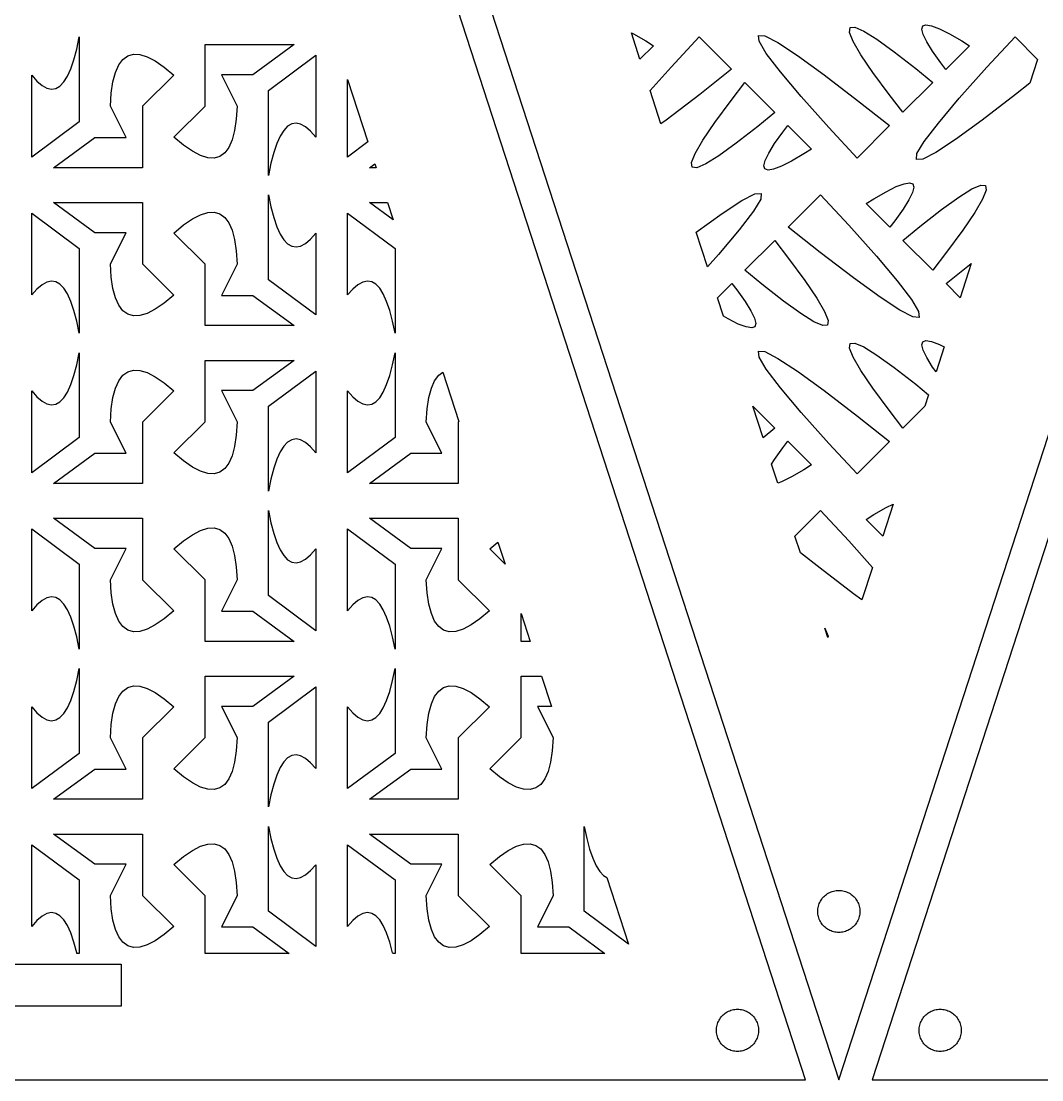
# Model space of a CAD drawing. Header units: metres. Extents: x 20 to 1108, y 20 to 485.
# Drawn here: x 798.9 to 895.8, y 253.8 to 354.4 of the extents above; entities that cross this region are included whole.
import ezdxf

# ---------------------------------------------------------------- set-up
doc = ezdxf.new("R2010")
doc.units = ezdxf.units.M

msp = doc.modelspace()

# ---------------------------------------------------------------- linework, layer by layer
for p, q in [((873.389, 253.826), (798.389, 484.652)), ((801.544, 484.652), (876.544, 253.826)), ((876.544, 253.826), (951.544, 484.652)), ((954.698, 484.652), (879.698, 253.826)), ((884.51, 353.94), (884.818, 354.049)), ((884.818, 354.049), (885.344, 353.96)), ((856.841, 353.3), (857.05, 353.194)), ((857.661, 350.774), (856.841, 353.3)), ((857.05, 353.194), (858.23, 352.517)), ((868.965, 352.488), (868.915, 353.042)), ((868.915, 353.042), (869.506, 353.003)), ((877.563, 353.334), (877.617, 353.782)), ((877.905, 352.477), (877.563, 353.334)), ((877.617, 353.782), (878.066, 353.824)), ((878.066, 353.824), (878.913, 353.458)), ((878.913, 353.458), (880.159, 352.684)), ((884.418, 353.636), (884.51, 353.94)), ((884.542, 353.135), (884.418, 353.636)), ((884.885, 352.435), (884.542, 353.135)), ((885.344, 353.96), (886.088, 353.677)), ((886.088, 353.677), (887.05, 353.194)), ((887.05, 353.194), (888.23, 352.517)), ((804.167, 351.753), (804.406, 352.903)), ((804.406, 352.903), (804.406, 344.835)), ((816.376, 346.338), (816.376, 352.177)), ((816.376, 352.177), (824.814, 352.177)), ((824.814, 352.177), (820.889, 349.302)), ((858.952, 352.065), (857.661, 350.774)), ((858.23, 352.517), (858.952, 352.065)), ((860.609, 350.02), (863.28, 352.911)), ((863.28, 352.911), (866.363, 349.829)), ((869.658, 351.334), (868.965, 352.488)), ((869.506, 353.003), (870.744, 352.368)), ((870.744, 352.368), (872.629, 351.136)), ((878.644, 351.207), (877.905, 352.477)), ((880.159, 352.684), (881.802, 351.498)), ((885.444, 351.537), (884.885, 352.435)), ((888.952, 352.065), (886.705, 349.818)), ((888.23, 352.517), (888.952, 352.065)), ((890.609, 350.02), (893.28, 352.911)), ((893.28, 352.911), (895.425, 350.768)), ((803.897, 350.733), (804.167, 351.753)), ((808.549, 350.763), (809.012, 351.101)), ((809.012, 351.101), (809.551, 351.255)), ((809.551, 351.255), (810.166, 351.226)), ((810.166, 351.226), (810.856, 351.013)), ((810.856, 351.013), (811.625, 350.616)), ((822.373, 347.818), (826.884, 351.161)), ((826.884, 351.161), (826.884, 343.388)), ((870.997, 349.581), (869.658, 351.334)), ((872.629, 351.136), (875.158, 349.305)), ((879.78, 349.53), (878.644, 351.207)), ((881.802, 351.498), (883.841, 349.905)), ((886.222, 350.444), (885.444, 351.537)), ((803.604, 349.871), (803.897, 350.733)), ((807.85, 349.535), (808.162, 350.241)), ((808.162, 350.241), (808.549, 350.763)), ((811.625, 350.616), (812.468, 350.035)), ((812.468, 350.035), (813.385, 349.273)), ((858.628, 347.797), (860.609, 350.02)), ((886.705, 349.818), (886.222, 350.444)), ((887.981, 347.072), (890.609, 350.02)), ((895.425, 350.768), (894.688, 348.502)), ((799.895, 349.265), (800.397, 348.702)), ((799.895, 341.491), (799.895, 349.265)), ((802.946, 348.624), (803.287, 349.168)), ((803.287, 349.168), (803.604, 349.871)), ((807.615, 348.646), (807.85, 349.535)), ((813.385, 349.273), (810.403, 346.315)), ((820.889, 349.302), (817.925, 349.302)), ((817.925, 349.302), (819.407, 346.339)), ((866.363, 349.829), (863.331, 347.428)), ((872.981, 347.233), (870.997, 349.581)), ((875.158, 349.305), (878.331, 346.877)), ((881.313, 347.444), (879.78, 349.53)), ((883.841, 349.905), (885.462, 348.574)), ((800.397, 348.702), (800.881, 348.29)), ((800.881, 348.29), (801.342, 348.039)), ((801.342, 348.039), (801.779, 347.945)), ((801.779, 347.945), (802.191, 348.013)), ((802.191, 348.013), (802.581, 348.238)), ((802.581, 348.238), (802.946, 348.624)), ((807.456, 347.571), (807.615, 348.646)), ((829.895, 348.854), (831.824, 342.92)), ((829.895, 341.491), (829.895, 348.854)), ((866.313, 346.861), (867.63, 348.563)), ((867.63, 348.563), (870.461, 345.732)), ((885.462, 348.574), (882.63, 345.742)), ((894.688, 348.502), (893.331, 347.428)), ((807.372, 346.314), (807.456, 347.571)), ((822.373, 339.749), (822.373, 347.818)), ((859.655, 344.637), (858.628, 347.797)), ((863.331, 347.428), (860.158, 344.999)), ((875.609, 344.285), (872.981, 347.233)), ((882.63, 345.742), (881.313, 347.444)), ((885.998, 344.724), (887.981, 347.072)), ((893.331, 347.428), (890.158, 344.999)), ((808.854, 343.351), (807.372, 346.314)), ((810.403, 346.315), (810.403, 340.476)), ((813.394, 343.38), (816.376, 346.338)), ((819.407, 346.339), (819.323, 345.081)), ((864.78, 344.775), (866.313, 346.861)), ((878.331, 346.877), (881.363, 344.476)), ((819.323, 345.081), (819.164, 344.007)), ((860.158, 344.999), (859.655, 344.637)), ((870.461, 345.732), (868.841, 344.4)), ((890.158, 344.999), (887.629, 343.169)), ((804.406, 344.835), (799.895, 341.491)), ((819.164, 344.007), (818.929, 343.117)), ((823.833, 344.028), (823.492, 343.484)), ((824.198, 344.414), (823.833, 344.028)), ((824.588, 344.64), (824.198, 344.414)), ((825, 344.707), (824.588, 344.64)), ((825.437, 344.613), (825, 344.707)), ((825.898, 344.362), (825.437, 344.613)), ((826.382, 343.95), (825.898, 344.362)), ((863.644, 343.099), (864.78, 344.775)), ((868.841, 344.4), (866.802, 342.807)), ((871.222, 343.861), (871.705, 344.487)), ((871.705, 344.487), (873.952, 342.24)), ((878.28, 341.394), (875.609, 344.285)), ((881.363, 344.476), (878.28, 341.394)), ((884.658, 342.971), (885.998, 344.724)), ((801.965, 340.476), (805.889, 343.351)), ((805.889, 343.351), (808.854, 343.351)), ((814.311, 342.617), (813.394, 343.38)), ((818.929, 343.117), (818.617, 342.411)), ((823.492, 343.484), (823.175, 342.781)), ((826.884, 343.388), (826.382, 343.95)), ((862.905, 341.829), (863.644, 343.099)), ((870.444, 342.768), (871.222, 343.861)), ((883.965, 341.817), (884.658, 342.971)), ((887.629, 343.169), (885.744, 341.937)), ((815.154, 342.036), (814.311, 342.617)), ((815.923, 341.64), (815.154, 342.036)), ((818.617, 342.411), (818.23, 341.89)), ((823.175, 342.781), (822.882, 341.92)), ((831.824, 342.92), (829.895, 341.491)), ((866.802, 342.807), (865.159, 341.621)), ((869.885, 341.87), (870.444, 342.768)), ((873.952, 342.24), (873.23, 341.788)), ((816.613, 341.427), (815.923, 341.64)), ((817.228, 341.398), (816.613, 341.427)), ((817.767, 341.552), (817.228, 341.398)), ((818.23, 341.89), (817.767, 341.552)), ((822.882, 341.92), (822.612, 340.9)), ((862.563, 340.971), (862.905, 341.829)), ((862.617, 340.523), (862.563, 340.971)), ((865.159, 341.621), (863.913, 340.847)), ((869.418, 340.669), (869.542, 341.171)), ((869.542, 341.171), (869.885, 341.87)), ((872.05, 341.111), (871.088, 340.628)), ((873.23, 341.788), (872.05, 341.111)), ((883.915, 341.263), (883.965, 341.817)), ((884.506, 341.302), (883.915, 341.263)), ((885.744, 341.937), (884.506, 341.302)), ((810.403, 340.476), (801.965, 340.476)), ((822.612, 340.9), (822.373, 339.749)), ((831.965, 340.476), (832.492, 340.861)), ((832.618, 340.476), (831.965, 340.476)), ((832.492, 340.861), (832.618, 340.476)), ((863.066, 340.481), (862.617, 340.523)), ((863.913, 340.847), (863.066, 340.481)), ((869.51, 340.365), (869.418, 340.669)), ((869.818, 340.256), (869.51, 340.365)), ((870.344, 340.345), (869.818, 340.256)), ((871.088, 340.628), (870.344, 340.345)), ((882, 338.677), (882.744, 338.96)), ((882.744, 338.96), (883.269, 339.049)), ((883.269, 339.049), (883.578, 338.94)), ((883.578, 338.94), (883.67, 338.636)), ((867.344, 337.368), (868.582, 338.003)), ((868.582, 338.003), (869.173, 338.042)), ((869.173, 338.042), (869.123, 337.488)), ((879.857, 337.517), (881.038, 338.194)), ((881.038, 338.194), (882, 338.677)), ((883.546, 338.135), (883.203, 337.435)), ((883.67, 338.636), (883.546, 338.135)), ((887.929, 337.684), (889.175, 338.458)), ((889.175, 338.458), (890.021, 338.824)), ((890.021, 338.824), (890.471, 338.782)), ((890.524, 338.334), (890.183, 337.476)), ((890.471, 338.782), (890.524, 338.334)), ((805.889, 334.302), (801.965, 337.177)), ((801.965, 337.177), (810.403, 337.177)), ((810.403, 337.177), (810.403, 331.338)), ((822.373, 329.835), (822.373, 337.904)), ((822.373, 337.904), (822.612, 336.753)), ((831.965, 337.177), (833.689, 337.177)), ((834.228, 335.519), (831.965, 337.177)), ((833.689, 337.177), (834.228, 335.519)), ((865.459, 336.136), (867.344, 337.368)), ((869.123, 337.488), (868.43, 336.334)), ((871.725, 334.829), (874.808, 337.911)), ((874.808, 337.911), (877.478, 335.02)), ((879.136, 337.065), (879.857, 337.517)), ((881.383, 334.818), (879.136, 337.065)), ((883.203, 337.435), (882.644, 336.537)), ((886.286, 336.498), (887.929, 337.684)), ((890.183, 337.476), (889.444, 336.207)), ((799.895, 328.388), (799.895, 336.161)), ((799.895, 336.161), (804.406, 332.818)), ((815.154, 335.616), (815.923, 336.013)), ((815.923, 336.013), (816.613, 336.226)), ((816.613, 336.226), (817.228, 336.255)), ((817.228, 336.255), (817.767, 336.101)), ((817.767, 336.101), (818.23, 335.763)), ((822.612, 336.753), (822.882, 335.734)), ((829.895, 328.388), (829.895, 336.161)), ((829.895, 336.161), (834.406, 332.818)), ((862.997, 334.354), (865.459, 336.136)), ((868.43, 336.334), (867.091, 334.581)), ((882.644, 336.537), (881.866, 335.444)), ((884.247, 334.905), (886.286, 336.498)), ((889.444, 336.207), (888.308, 334.53)), ((813.394, 334.273), (814.311, 335.035)), ((814.311, 335.035), (815.154, 335.616)), ((818.23, 335.763), (818.617, 335.241)), ((818.617, 335.241), (818.929, 334.535)), ((822.882, 335.734), (823.175, 334.871)), ((877.478, 335.02), (880.106, 332.072)), ((881.866, 335.444), (881.383, 334.818)), ((808.854, 334.302), (805.889, 334.302)), ((807.372, 331.339), (808.854, 334.302)), ((816.376, 331.315), (813.394, 334.273)), ((818.929, 334.535), (819.164, 333.645)), ((823.175, 334.871), (823.492, 334.168)), ((823.492, 334.168), (823.833, 333.624)), ((826.382, 333.701), (826.884, 334.265)), ((826.884, 334.265), (826.884, 326.491)), ((864.065, 331.065), (862.997, 334.354)), ((867.091, 334.581), (865.106, 332.233)), ((874.757, 332.428), (871.725, 334.829)), ((882.627, 333.573), (884.247, 334.905)), ((888.308, 334.53), (886.774, 332.444)), ((819.164, 333.645), (819.323, 332.571)), ((823.833, 333.624), (824.198, 333.238)), ((824.198, 333.238), (824.588, 333.013)), ((824.588, 333.013), (825, 332.945)), ((825, 332.945), (825.437, 333.039)), ((825.437, 333.039), (825.898, 333.29)), ((825.898, 333.29), (826.382, 333.701)), ((867.626, 330.731), (870.458, 333.563)), ((870.458, 333.563), (871.774, 331.861)), ((885.458, 330.742), (882.627, 333.573)), ((804.406, 332.818), (804.406, 324.748)), ((819.323, 332.571), (819.407, 331.314)), ((834.406, 332.818), (834.406, 324.748)), ((865.106, 332.233), (864.065, 331.065)), ((877.93, 330), (874.757, 332.428)), ((880.106, 332.072), (882.091, 329.724)), ((886.774, 332.444), (885.458, 330.742)), ((807.456, 330.081), (807.372, 331.339)), ((810.403, 331.338), (813.385, 328.38)), ((816.376, 325.476), (816.376, 331.315)), ((819.407, 331.314), (817.925, 328.351)), ((871.774, 331.861), (873.308, 329.775)), ((886.725, 329.476), (889.124, 331.376)), ((889.124, 331.376), (888.069, 328.131)), ((807.615, 329.008), (807.456, 330.081)), ((869.247, 329.4), (867.626, 330.731)), ((880.459, 328.169), (877.93, 330)), ((800.397, 328.951), (799.895, 328.388)), ((800.881, 329.362), (800.397, 328.951)), ((801.342, 329.613), (800.881, 329.362)), ((801.779, 329.707), (801.342, 329.613)), ((802.191, 329.64), (801.779, 329.707)), ((802.581, 329.414), (802.191, 329.64)), ((802.946, 329.028), (802.581, 329.414)), ((803.287, 328.484), (802.946, 329.028)), ((807.85, 328.117), (807.615, 329.008)), ((826.884, 326.491), (822.373, 329.835)), ((830.397, 328.951), (829.895, 328.388)), ((830.881, 329.362), (830.397, 328.951)), ((831.342, 329.613), (830.881, 329.362)), ((831.779, 329.707), (831.342, 329.613)), ((832.191, 329.64), (831.779, 329.707)), ((832.581, 329.414), (832.191, 329.64)), ((832.946, 329.028), (832.581, 329.414)), ((833.287, 328.484), (832.946, 329.028)), ((865.02, 328.124), (866.383, 329.487)), ((866.383, 329.487), (866.866, 328.861)), ((871.286, 327.807), (869.247, 329.4)), ((873.308, 329.775), (874.444, 328.098)), ((882.091, 329.724), (883.43, 327.971)), ((888.069, 328.131), (886.725, 329.476)), ((803.604, 327.781), (803.287, 328.484)), ((808.162, 327.411), (807.85, 328.117)), ((813.385, 328.38), (812.468, 327.617)), ((817.925, 328.351), (820.889, 328.351)), ((820.889, 328.351), (824.814, 325.476)), ((833.604, 327.781), (833.287, 328.484)), ((865.592, 326.366), (865.02, 328.124)), ((866.866, 328.861), (867.644, 327.768)), ((874.444, 328.098), (875.183, 326.828)), ((882.344, 326.937), (880.459, 328.169)), ((883.43, 327.971), (884.123, 326.817)), ((803.897, 326.919), (803.604, 327.781)), ((804.167, 325.9), (803.897, 326.919)), ((808.549, 326.89), (808.162, 327.411)), ((809.012, 326.552), (808.549, 326.89)), ((811.625, 327.036), (810.856, 326.64)), ((812.468, 327.617), (811.625, 327.036)), ((833.897, 326.919), (833.604, 327.781)), ((834.167, 325.9), (833.897, 326.919)), ((867.644, 327.768), (868.203, 326.87)), ((868.203, 326.87), (868.546, 326.17)), ((872.929, 326.621), (871.286, 327.807)), ((883.582, 326.302), (882.344, 326.937)), ((804.406, 324.748), (804.167, 325.9)), ((809.551, 326.398), (809.012, 326.552)), ((810.166, 326.427), (809.551, 326.398)), ((810.856, 326.64), (810.166, 326.427)), ((834.406, 324.748), (834.167, 325.9)), ((866.038, 326.111), (865.592, 326.366)), ((867, 325.628), (866.038, 326.111)), ((868.546, 326.17), (868.67, 325.669)), ((874.175, 325.847), (872.929, 326.621)), ((875.183, 326.828), (875.524, 325.971)), ((875.524, 325.971), (875.471, 325.523)), ((884.173, 326.263), (883.582, 326.302)), ((884.123, 326.817), (884.173, 326.263)), ((824.814, 325.476), (816.376, 325.476)), ((867.744, 325.345), (867, 325.628)), ((868.269, 325.256), (867.744, 325.345)), ((868.578, 325.365), (868.269, 325.256)), ((868.67, 325.669), (868.578, 325.365)), ((875.021, 325.481), (874.175, 325.847)), ((875.471, 325.523), (875.021, 325.481)), ((884.418, 323.636), (884.51, 323.94)), ((884.51, 323.94), (884.818, 324.049)), ((884.818, 324.049), (885.344, 323.96)), ((885.344, 323.96), (886.088, 323.677)), ((804.167, 321.753), (804.406, 322.903)), ((804.406, 322.903), (804.406, 314.835)), ((834.167, 321.753), (834.406, 322.903)), ((834.406, 322.903), (834.406, 314.835)), ((868.965, 322.488), (868.915, 323.042)), ((868.915, 323.042), (869.506, 323.003)), ((869.506, 323.003), (870.744, 322.368)), ((877.563, 323.334), (877.617, 323.782)), ((877.905, 322.477), (877.563, 323.334)), ((877.617, 323.782), (878.066, 323.824)), ((878.066, 323.824), (878.913, 323.458)), ((878.913, 323.458), (880.159, 322.684)), ((884.542, 323.135), (884.418, 323.636)), ((884.885, 322.435), (884.542, 323.135)), ((886.547, 323.446), (885.775, 321.071)), ((886.088, 323.677), (886.547, 323.446)), ((816.376, 316.338), (816.376, 322.177)), ((816.376, 322.177), (824.814, 322.177)), ((824.814, 322.177), (820.889, 319.302)), ((869.658, 321.334), (868.965, 322.488)), ((870.744, 322.368), (872.629, 321.136)), ((878.644, 321.207), (877.905, 322.477)), ((880.159, 322.684), (881.802, 321.498)), ((885.444, 321.537), (884.885, 322.435)), ((803.897, 320.733), (804.167, 321.753)), ((808.549, 320.763), (809.012, 321.101)), ((809.012, 321.101), (809.551, 321.255)), ((809.551, 321.255), (810.166, 321.226)), ((810.166, 321.226), (810.856, 321.013)), ((810.856, 321.013), (811.625, 320.616)), ((822.373, 317.818), (826.884, 321.161)), ((826.884, 321.161), (826.884, 313.388)), ((833.897, 320.733), (834.167, 321.753)), ((838.549, 320.763), (838.932, 321.042)), ((838.932, 321.042), (840.452, 316.363)), ((870.997, 319.581), (869.658, 321.334)), ((872.629, 321.136), (875.158, 319.305)), ((879.78, 319.53), (878.644, 321.207)), ((881.802, 321.498), (883.841, 319.905)), ((885.775, 321.071), (885.444, 321.537)), ((803.287, 319.168), (803.604, 319.871)), ((803.604, 319.871), (803.897, 320.733)), ((807.85, 319.535), (808.162, 320.241)), ((808.162, 320.241), (808.549, 320.763)), ((811.625, 320.616), (812.468, 320.035)), ((812.468, 320.035), (813.385, 319.273)), ((833.287, 319.168), (833.604, 319.871)), ((833.604, 319.871), (833.897, 320.733)), ((837.85, 319.535), (838.162, 320.241)), ((838.162, 320.241), (838.549, 320.763)), ((883.841, 319.905), (885.069, 318.897)), ((799.895, 319.265), (800.397, 318.702)), ((799.895, 311.491), (799.895, 319.265)), ((802.946, 318.624), (803.287, 319.168)), ((807.615, 318.646), (807.85, 319.535)), ((813.385, 319.273), (810.403, 316.315)), ((820.889, 319.302), (817.925, 319.302)), ((817.925, 319.302), (819.407, 316.339)), ((829.895, 319.265), (830.397, 318.702)), ((829.895, 311.491), (829.895, 319.265)), ((832.946, 318.624), (833.287, 319.168)), ((837.615, 318.646), (837.85, 319.535)), ((872.981, 317.233), (870.997, 319.581)), ((875.158, 319.305), (878.331, 316.877)), ((881.313, 317.444), (879.78, 319.53)), ((885.069, 318.897), (884.725, 317.837)), ((800.397, 318.702), (800.881, 318.29)), ((800.881, 318.29), (801.342, 318.039)), ((801.342, 318.039), (801.779, 317.945)), ((801.779, 317.945), (802.191, 318.013)), ((802.191, 318.013), (802.581, 318.238)), ((802.581, 318.238), (802.946, 318.624)), ((807.456, 317.571), (807.615, 318.646)), ((822.373, 309.749), (822.373, 317.818)), ((830.397, 318.702), (830.881, 318.29)), ((830.881, 318.29), (831.342, 318.039)), ((831.342, 318.039), (831.779, 317.945)), ((831.779, 317.945), (832.191, 318.013)), ((832.191, 318.013), (832.581, 318.238)), ((832.581, 318.238), (832.946, 318.624)), ((837.456, 317.571), (837.615, 318.646)), ((868.367, 317.825), (870.461, 315.732)), ((869.346, 314.815), (868.367, 317.825)), ((884.725, 317.837), (882.63, 315.742)), ((807.372, 316.314), (807.456, 317.571)), ((837.372, 316.314), (837.456, 317.571)), ((875.609, 314.285), (872.981, 317.233)), ((878.331, 316.877), (881.363, 314.476)), ((882.63, 315.742), (881.313, 317.444)), ((808.854, 313.351), (807.372, 316.314)), ((810.403, 316.315), (810.403, 310.476)), ((813.394, 313.38), (816.376, 316.338)), ((819.407, 316.339), (819.323, 315.081)), ((838.854, 313.351), (837.372, 316.314)), ((840.452, 316.363), (840.403, 316.315)), ((840.403, 316.315), (840.403, 310.476)), ((804.406, 314.835), (799.895, 311.491)), ((819.323, 315.081), (819.164, 314.007)), ((834.406, 314.835), (829.895, 311.491)), ((870.461, 315.732), (869.346, 314.815)), ((819.164, 314.007), (818.929, 313.117)), ((823.833, 314.028), (823.492, 313.484)), ((824.198, 314.414), (823.833, 314.028)), ((824.588, 314.64), (824.198, 314.414)), ((825, 314.707), (824.588, 314.64)), ((825.437, 314.613), (825, 314.707)), ((825.898, 314.362), (825.437, 314.613)), ((826.382, 313.95), (825.898, 314.362)), ((826.884, 313.388), (826.382, 313.95)), ((870.444, 312.768), (871.222, 313.861)), ((871.222, 313.861), (871.705, 314.487)), ((871.705, 314.487), (873.952, 312.24)), ((878.28, 311.394), (875.609, 314.285)), ((881.363, 314.476), (878.28, 311.394)), ((801.965, 310.476), (805.889, 313.351)), ((805.889, 313.351), (808.854, 313.351)), ((814.311, 312.617), (813.394, 313.38)), ((818.929, 313.117), (818.617, 312.411)), ((823.175, 312.781), (822.882, 311.92)), ((823.492, 313.484), (823.175, 312.781)), ((831.965, 310.476), (835.89, 313.351)), ((835.89, 313.351), (838.854, 313.351)), ((815.154, 312.036), (814.311, 312.617)), ((815.923, 311.64), (815.154, 312.036)), ((818.23, 311.89), (817.767, 311.552)), ((818.617, 312.411), (818.23, 311.89)), ((822.882, 311.92), (822.612, 310.9)), ((870.159, 312.31), (870.444, 312.768)), ((870.747, 310.498), (870.159, 312.31)), ((873.23, 311.788), (872.05, 311.111)), ((873.952, 312.24), (873.23, 311.788)), ((816.613, 311.427), (815.923, 311.64)), ((817.228, 311.398), (816.613, 311.427)), ((817.767, 311.552), (817.228, 311.398)), ((822.612, 310.9), (822.373, 309.749)), ((872.05, 311.111), (871.088, 310.628)), ((810.403, 310.476), (801.965, 310.476)), ((840.403, 310.476), (831.965, 310.476)), ((871.088, 310.628), (870.747, 310.498)), ((822.373, 299.835), (822.373, 307.904)), ((822.373, 307.904), (822.612, 306.753)), ((872.378, 305.482), (874.808, 307.911)), ((874.808, 307.911), (877.478, 305.02)), ((879.857, 307.517), (881.038, 308.194)), ((881.699, 308.526), (880.712, 305.488)), ((881.038, 308.194), (881.699, 308.526)), ((805.889, 304.302), (801.965, 307.177)), ((801.965, 307.177), (810.403, 307.177)), ((810.403, 307.177), (810.403, 301.338)), ((822.612, 306.753), (822.882, 305.734)), ((835.89, 304.302), (831.965, 307.177)), ((831.965, 307.177), (840.403, 307.177)), ((840.403, 307.177), (840.403, 301.338)), ((879.136, 307.065), (879.857, 307.517)), ((880.712, 305.488), (879.136, 307.065)), ((799.895, 298.388), (799.895, 306.161)), ((799.895, 306.161), (804.406, 302.818)), ((815.154, 305.616), (815.923, 306.013)), ((815.923, 306.013), (816.613, 306.226)), ((816.613, 306.226), (817.228, 306.255)), ((817.228, 306.255), (817.767, 306.101)), ((817.767, 306.101), (818.23, 305.763)), ((818.23, 305.763), (818.617, 305.241)), ((829.895, 298.388), (829.895, 306.161)), ((829.895, 306.161), (834.406, 302.818)), ((813.394, 304.273), (814.311, 305.035)), ((814.311, 305.035), (815.154, 305.616)), ((818.617, 305.241), (818.929, 304.535)), ((822.882, 305.734), (823.175, 304.871)), ((823.175, 304.871), (823.492, 304.168)), ((843.394, 304.273), (844.171, 304.919)), ((844.171, 304.919), (844.85, 302.828)), ((872.89, 303.906), (872.378, 305.482)), ((877.478, 305.02), (879.737, 302.486)), ((808.854, 304.302), (805.889, 304.302)), ((807.372, 301.339), (808.854, 304.302)), ((816.376, 301.315), (813.394, 304.273)), ((818.929, 304.535), (819.164, 303.645)), ((823.492, 304.168), (823.833, 303.624)), ((826.382, 303.701), (826.884, 304.265)), ((826.884, 304.265), (826.884, 296.491)), ((838.854, 304.302), (835.89, 304.302)), ((837.372, 301.339), (838.854, 304.302)), ((844.85, 302.828), (843.394, 304.273)), ((874.757, 302.428), (872.89, 303.906)), ((804.406, 302.818), (804.406, 294.748)), ((819.164, 303.645), (819.323, 302.571)), ((823.833, 303.624), (824.198, 303.238)), ((824.198, 303.238), (824.588, 303.013)), ((824.588, 303.013), (825, 302.945)), ((825, 302.945), (825.437, 303.039)), ((825.437, 303.039), (825.898, 303.29)), ((825.898, 303.29), (826.382, 303.701)), ((834.406, 302.818), (834.406, 294.748)), ((819.323, 302.571), (819.407, 301.314)), ((877.93, 300), (874.757, 302.428)), ((879.737, 302.486), (878.739, 299.414)), ((807.456, 300.081), (807.372, 301.339)), ((810.403, 301.338), (813.385, 298.38)), ((816.376, 295.476), (816.376, 301.315)), ((819.407, 301.314), (817.925, 298.351)), ((837.456, 300.081), (837.372, 301.339)), ((840.403, 301.338), (843.385, 298.38)), ((801.779, 299.707), (801.342, 299.613)), ((802.191, 299.64), (801.779, 299.707)), ((807.615, 299.008), (807.456, 300.081)), ((826.884, 296.491), (822.373, 299.835)), ((831.779, 299.707), (831.342, 299.613)), ((832.191, 299.64), (831.779, 299.707)), ((837.615, 299.008), (837.456, 300.081)), ((878.739, 299.414), (877.93, 300)), ((800.397, 298.951), (799.895, 298.388)), ((800.881, 299.362), (800.397, 298.951)), ((801.342, 299.613), (800.881, 299.362)), ((802.581, 299.414), (802.191, 299.64)), ((802.946, 299.028), (802.581, 299.414)), ((803.287, 298.484), (802.946, 299.028)), ((807.85, 298.117), (807.615, 299.008)), ((830.397, 298.951), (829.895, 298.388)), ((830.881, 299.362), (830.397, 298.951)), ((831.342, 299.613), (830.881, 299.362)), ((832.581, 299.414), (832.191, 299.64)), ((832.946, 299.028), (832.581, 299.414)), ((833.287, 298.484), (832.946, 299.028)), ((837.85, 298.117), (837.615, 299.008)), ((803.604, 297.781), (803.287, 298.484)), ((803.897, 296.919), (803.604, 297.781)), ((808.162, 297.411), (807.85, 298.117)), ((813.385, 298.38), (812.468, 297.617)), ((817.925, 298.351), (820.889, 298.351)), ((820.889, 298.351), (824.814, 295.476)), ((833.604, 297.781), (833.287, 298.484)), ((833.897, 296.919), (833.604, 297.781)), ((838.162, 297.411), (837.85, 298.117)), ((843.385, 298.38), (842.468, 297.617)), ((846.376, 295.476), (846.376, 298.134)), ((846.376, 298.134), (847.239, 295.476)), ((804.167, 295.9), (803.897, 296.919)), ((808.549, 296.89), (808.162, 297.411)), ((809.012, 296.552), (808.549, 296.89)), ((811.625, 297.036), (810.856, 296.64)), ((812.468, 297.617), (811.625, 297.036)), ((834.167, 295.9), (833.897, 296.919)), ((838.549, 296.89), (838.162, 297.411)), ((839.012, 296.552), (838.549, 296.89)), ((841.625, 297.036), (840.856, 296.64)), ((842.468, 297.617), (841.625, 297.036)), ((875.217, 296.742), (875.524, 295.971)), ((875.509, 295.844), (875.217, 296.742)), ((804.406, 294.748), (804.167, 295.9)), ((809.551, 296.398), (809.012, 296.552)), ((810.166, 296.427), (809.551, 296.398)), ((810.856, 296.64), (810.166, 296.427)), ((834.406, 294.748), (834.167, 295.9)), ((839.551, 296.398), (839.012, 296.552)), ((840.166, 296.427), (839.551, 296.398)), ((840.856, 296.64), (840.166, 296.427)), ((875.524, 295.971), (875.509, 295.844)), ((824.814, 295.476), (816.376, 295.476)), ((847.239, 295.476), (846.376, 295.476)), ((804.167, 291.753), (804.406, 292.903)), ((804.406, 292.903), (804.406, 284.835)), ((834.167, 291.753), (834.406, 292.903)), ((834.406, 292.903), (834.406, 284.835)), ((803.897, 290.733), (804.167, 291.753)), ((816.376, 286.338), (816.376, 292.177)), ((816.376, 292.177), (824.814, 292.177)), ((824.814, 292.177), (820.889, 289.302)), ((833.897, 290.733), (834.167, 291.753)), ((846.376, 286.338), (846.376, 292.177)), ((846.376, 292.177), (848.311, 292.177)), ((848.311, 292.177), (849.245, 289.302)), ((803.604, 289.871), (803.897, 290.733)), ((808.162, 290.241), (808.549, 290.763)), ((808.549, 290.763), (809.012, 291.101)), ((809.012, 291.101), (809.551, 291.255)), ((809.551, 291.255), (810.166, 291.226)), ((810.166, 291.226), (810.856, 291.013)), ((810.856, 291.013), (811.625, 290.616)), ((822.373, 287.818), (826.884, 291.161)), ((826.884, 291.161), (826.884, 283.388)), ((833.604, 289.871), (833.897, 290.733)), ((838.162, 290.241), (838.549, 290.763)), ((838.549, 290.763), (839.012, 291.101)), ((839.012, 291.101), (839.551, 291.255)), ((839.551, 291.255), (840.166, 291.226)), ((840.166, 291.226), (840.856, 291.013)), ((840.856, 291.013), (841.625, 290.616)), ((803.287, 289.168), (803.604, 289.871)), ((807.85, 289.535), (808.162, 290.241)), ((811.625, 290.616), (812.468, 290.035)), ((812.468, 290.035), (813.385, 289.273)), ((833.287, 289.168), (833.604, 289.871)), ((837.85, 289.535), (838.162, 290.241)), ((841.625, 290.616), (842.468, 290.035)), ((842.468, 290.035), (843.385, 289.273)), ((799.895, 289.265), (800.397, 288.702)), ((799.895, 281.491), (799.895, 289.265)), ((800.397, 288.702), (800.881, 288.29)), ((802.946, 288.624), (803.287, 289.168)), ((807.456, 287.571), (807.615, 288.646)), ((807.615, 288.646), (807.85, 289.535)), ((813.385, 289.273), (810.403, 286.315)), ((820.889, 289.302), (817.925, 289.302)), ((817.925, 289.302), (819.407, 286.339)), ((829.895, 289.265), (830.397, 288.702)), ((829.895, 281.491), (829.895, 289.265)), ((830.397, 288.702), (830.881, 288.29)), ((832.946, 288.624), (833.287, 289.168)), ((837.456, 287.571), (837.615, 288.646)), ((837.615, 288.646), (837.85, 289.535)), ((843.385, 289.273), (840.403, 286.315)), ((849.245, 289.302), (847.925, 289.302)), ((847.925, 289.302), (849.407, 286.339)), ((800.881, 288.29), (801.342, 288.039)), ((801.342, 288.039), (801.779, 287.945)), ((801.779, 287.945), (802.191, 288.013)), ((802.191, 288.013), (802.581, 288.238)), ((802.581, 288.238), (802.946, 288.624)), ((822.373, 279.749), (822.373, 287.818)), ((830.881, 288.29), (831.342, 288.039)), ((831.342, 288.039), (831.779, 287.945)), ((831.779, 287.945), (832.191, 288.013)), ((832.191, 288.013), (832.581, 288.238)), ((832.581, 288.238), (832.946, 288.624)), ((807.372, 286.314), (807.456, 287.571)), ((837.372, 286.314), (837.456, 287.571)), ((808.854, 283.351), (807.372, 286.314)), ((810.403, 286.315), (810.403, 280.476)), ((813.394, 283.38), (816.376, 286.338)), ((819.407, 286.339), (819.323, 285.081)), ((838.854, 283.351), (837.372, 286.314)), ((840.403, 286.315), (840.403, 280.476)), ((843.394, 283.38), (846.376, 286.338)), ((849.407, 286.339), (849.323, 285.081)), ((804.406, 284.835), (799.895, 281.491)), ((819.323, 285.081), (819.164, 284.007)), ((824.588, 284.64), (824.198, 284.414)), ((825, 284.707), (824.588, 284.64)), ((825.437, 284.613), (825, 284.707)), ((834.406, 284.835), (829.895, 281.491)), ((849.323, 285.081), (849.164, 284.007)), ((819.164, 284.007), (818.929, 283.117)), ((823.833, 284.028), (823.492, 283.484)), ((824.198, 284.414), (823.833, 284.028)), ((825.898, 284.362), (825.437, 284.613)), ((826.382, 283.95), (825.898, 284.362)), ((826.884, 283.388), (826.382, 283.95)), ((849.164, 284.007), (848.929, 283.117)), ((801.965, 280.476), (805.889, 283.351)), ((805.889, 283.351), (808.854, 283.351)), ((814.311, 282.617), (813.394, 283.38)), ((815.154, 282.036), (814.311, 282.617)), ((818.929, 283.117), (818.617, 282.411)), ((823.175, 282.781), (822.882, 281.92)), ((823.492, 283.484), (823.175, 282.781)), ((831.965, 280.476), (835.89, 283.351)), ((835.89, 283.351), (838.854, 283.351)), ((844.311, 282.617), (843.394, 283.38)), ((845.154, 282.036), (844.311, 282.617)), ((848.929, 283.117), (848.617, 282.411)), ((815.923, 281.64), (815.154, 282.036)), ((816.613, 281.427), (815.923, 281.64)), ((818.23, 281.89), (817.767, 281.552)), ((818.617, 282.411), (818.23, 281.89)), ((822.882, 281.92), (822.612, 280.9)), ((845.923, 281.64), (845.154, 282.036)), ((846.613, 281.427), (845.923, 281.64)), ((848.23, 281.89), (847.767, 281.552)), ((848.617, 282.411), (848.23, 281.89)), ((817.228, 281.398), (816.613, 281.427)), ((817.767, 281.552), (817.228, 281.398)), ((822.612, 280.9), (822.373, 279.749)), ((847.228, 281.398), (846.613, 281.427)), ((847.767, 281.552), (847.228, 281.398)), ((810.403, 280.476), (801.965, 280.476)), ((840.403, 280.476), (831.965, 280.476)), ((822.373, 269.835), (822.373, 277.904)), ((822.373, 277.904), (822.612, 276.753)), ((852.373, 269.835), (852.373, 277.904)), ((852.373, 277.904), (852.612, 276.753)), ((805.889, 274.302), (801.965, 277.177)), ((801.965, 277.177), (810.403, 277.177)), ((810.403, 277.177), (810.403, 271.338)), ((822.612, 276.753), (822.882, 275.734)), ((835.89, 274.302), (831.965, 277.177)), ((831.965, 277.177), (840.403, 277.177)), ((840.403, 277.177), (840.403, 271.338)), ((852.612, 276.753), (852.882, 275.734)), ((799.895, 268.388), (799.895, 276.161)), ((799.895, 276.161), (804.406, 272.818)), ((814.311, 275.035), (815.154, 275.616)), ((815.154, 275.616), (815.923, 276.013)), ((815.923, 276.013), (816.613, 276.226)), ((816.613, 276.226), (817.228, 276.255)), ((817.228, 276.255), (817.767, 276.101)), ((817.767, 276.101), (818.23, 275.763)), ((818.23, 275.763), (818.617, 275.241)), ((822.882, 275.734), (823.175, 274.871)), ((829.895, 268.388), (829.895, 276.161)), ((829.895, 276.161), (834.406, 272.818)), ((844.311, 275.035), (845.154, 275.616)), ((845.154, 275.616), (845.923, 276.013)), ((845.923, 276.013), (846.613, 276.226)), ((846.613, 276.226), (847.228, 276.255)), ((847.228, 276.255), (847.767, 276.101)), ((847.767, 276.101), (848.23, 275.763)), ((848.23, 275.763), (848.617, 275.241)), ((852.882, 275.734), (853.175, 274.871)), ((813.394, 274.273), (814.311, 275.035)), ((818.617, 275.241), (818.929, 274.535)), ((823.175, 274.871), (823.492, 274.168)), ((843.394, 274.273), (844.311, 275.035)), ((848.617, 275.241), (848.929, 274.535)), ((853.175, 274.871), (853.492, 274.168)), ((808.854, 274.302), (805.889, 274.302)), ((807.372, 271.339), (808.854, 274.302)), ((816.376, 271.315), (813.394, 274.273)), ((818.929, 274.535), (819.164, 273.645)), ((819.164, 273.645), (819.323, 272.571)), ((823.492, 274.168), (823.833, 273.624)), ((823.833, 273.624), (824.198, 273.238)), ((825.898, 273.29), (826.382, 273.701)), ((826.382, 273.701), (826.884, 274.265)), ((826.884, 274.265), (826.884, 266.491)), ((838.854, 274.302), (835.89, 274.302)), ((837.372, 271.339), (838.854, 274.302)), ((846.376, 271.315), (843.394, 274.273)), ((848.929, 274.535), (849.164, 273.645)), ((849.164, 273.645), (849.323, 272.571)), ((853.492, 274.168), (853.833, 273.624)), ((853.833, 273.624), (854.198, 273.238)), ((804.406, 272.818), (804.406, 265.826)), ((819.323, 272.571), (819.407, 271.314)), ((824.198, 273.238), (824.588, 273.013)), ((824.588, 273.013), (825, 272.945)), ((825, 272.945), (825.437, 273.039)), ((825.437, 273.039), (825.898, 273.29)), ((834.406, 272.818), (834.406, 265.826)), ((849.323, 272.571), (849.407, 271.314)), ((854.198, 273.238), (854.526, 273.048)), ((854.526, 273.048), (856.585, 266.712)), ((875.473, 271.515), (875.58, 271.578)), ((875.58, 271.578), (875.692, 271.636)), ((875.692, 271.636), (875.808, 271.686)), ((875.808, 271.686), (875.926, 271.729)), ((875.926, 271.729), (876.047, 271.764)), ((876.047, 271.764), (876.169, 271.79)), ((876.169, 271.79), (876.293, 271.811)), ((876.293, 271.811), (876.418, 271.822)), ((876.418, 271.822), (876.544, 271.826)), ((876.544, 271.826), (876.67, 271.822)), ((876.67, 271.822), (876.795, 271.811)), ((876.795, 271.811), (876.919, 271.79)), ((876.919, 271.79), (877.041, 271.764)), ((877.041, 271.764), (877.162, 271.729)), ((877.162, 271.729), (877.28, 271.686)), ((877.28, 271.686), (877.395, 271.636)), ((877.395, 271.636), (877.508, 271.578)), ((877.508, 271.578), (877.615, 271.515)), ((807.456, 270.081), (807.372, 271.339)), ((810.403, 271.338), (813.385, 268.38)), ((816.376, 265.826), (816.376, 271.315)), ((819.407, 271.314), (817.925, 268.351)), ((837.456, 270.081), (837.372, 271.339)), ((840.403, 271.338), (843.385, 268.38)), ((846.376, 265.826), (846.376, 271.315)), ((849.407, 271.314), (847.925, 268.351)), ((874.642, 270.444), (874.685, 270.563)), ((874.685, 270.563), (874.734, 270.678)), ((874.734, 270.678), (874.791, 270.789)), ((874.791, 270.789), (874.855, 270.898)), ((874.855, 270.898), (874.926, 271.001)), ((874.926, 271.001), (875.003, 271.102)), ((875.003, 271.102), (875.086, 271.195)), ((875.086, 271.195), (875.175, 271.284)), ((875.175, 271.284), (875.269, 271.367)), ((875.269, 271.367), (875.368, 271.444)), ((875.368, 271.444), (875.473, 271.515)), ((877.615, 271.515), (877.72, 271.444)), ((877.72, 271.444), (877.818, 271.367)), ((877.818, 271.367), (877.913, 271.284)), ((877.913, 271.284), (878.002, 271.195)), ((878.002, 271.195), (878.085, 271.102)), ((878.085, 271.102), (878.162, 271.001)), ((878.162, 271.001), (878.232, 270.898)), ((878.232, 270.898), (878.297, 270.789)), ((878.297, 270.789), (878.353, 270.678)), ((878.353, 270.678), (878.403, 270.563)), ((878.403, 270.563), (878.446, 270.444)), ((801.342, 269.613), (800.881, 269.362)), ((801.779, 269.707), (801.342, 269.613)), ((802.191, 269.64), (801.779, 269.707)), ((802.581, 269.414), (802.191, 269.64)), ((807.615, 269.008), (807.456, 270.081)), ((826.884, 266.491), (822.373, 269.835)), ((831.342, 269.613), (830.881, 269.362)), ((831.779, 269.707), (831.342, 269.613)), ((832.191, 269.64), (831.779, 269.707)), ((832.581, 269.414), (832.191, 269.64)), ((837.615, 269.008), (837.456, 270.081)), ((856.585, 266.712), (852.373, 269.835)), ((874.544, 269.826), (874.548, 269.951)), ((874.548, 269.7), (874.544, 269.826)), ((874.548, 269.951), (874.56, 270.076)), ((874.56, 269.575), (874.548, 269.7)), ((874.56, 270.076), (874.579, 270.201)), ((874.579, 269.451), (874.56, 269.575)), ((874.579, 270.201), (874.606, 270.323)), ((874.606, 270.323), (874.642, 270.444)), ((878.446, 270.444), (878.481, 270.323)), ((878.481, 270.323), (878.509, 270.201)), ((878.509, 270.201), (878.528, 270.076)), ((878.528, 269.575), (878.509, 269.451)), ((878.528, 270.076), (878.54, 269.951)), ((878.54, 269.7), (878.528, 269.575)), ((878.54, 269.951), (878.544, 269.826)), ((878.544, 269.826), (878.54, 269.7)), ((800.397, 268.951), (799.895, 268.388)), ((800.881, 269.362), (800.397, 268.951)), ((802.946, 269.028), (802.581, 269.414)), ((803.287, 268.484), (802.946, 269.028)), ((807.85, 268.117), (807.615, 269.008)), ((830.397, 268.951), (829.895, 268.388)), ((830.881, 269.362), (830.397, 268.951)), ((832.946, 269.028), (832.581, 269.414)), ((833.287, 268.484), (832.946, 269.028)), ((837.85, 268.117), (837.615, 269.008)), ((874.606, 269.328), (874.579, 269.451)), ((874.642, 269.208), (874.606, 269.328)), ((874.685, 269.091), (874.642, 269.208)), ((874.734, 268.975), (874.685, 269.091)), ((874.791, 268.862), (874.734, 268.975)), ((874.855, 268.754), (874.791, 268.862)), ((874.926, 268.651), (874.855, 268.754)), ((875.003, 268.552), (874.926, 268.651)), ((875.086, 268.457), (875.003, 268.552)), ((878.085, 268.552), (878.002, 268.457)), ((878.162, 268.651), (878.085, 268.552)), ((878.232, 268.754), (878.162, 268.651)), ((878.297, 268.862), (878.232, 268.754)), ((878.353, 268.975), (878.297, 268.862)), ((878.403, 269.091), (878.353, 268.975)), ((878.446, 269.208), (878.403, 269.091)), ((878.481, 269.328), (878.446, 269.208)), ((878.509, 269.451), (878.481, 269.328)), ((803.604, 267.781), (803.287, 268.484)), ((803.897, 266.919), (803.604, 267.781)), ((808.162, 267.411), (807.85, 268.117)), ((812.468, 267.617), (811.625, 267.036)), ((813.385, 268.38), (812.468, 267.617)), ((817.925, 268.351), (820.889, 268.351)), ((820.889, 268.351), (824.335, 265.826)), ((833.604, 267.781), (833.287, 268.484)), ((833.897, 266.919), (833.604, 267.781)), ((838.162, 267.411), (837.85, 268.117)), ((842.468, 267.617), (841.625, 267.036)), ((843.385, 268.38), (842.468, 267.617)), ((847.925, 268.351), (850.889, 268.351)), ((850.889, 268.351), (854.335, 265.826)), ((875.175, 268.368), (875.086, 268.457)), ((875.269, 268.285), (875.175, 268.368)), ((875.368, 268.208), (875.269, 268.285)), ((875.473, 268.138), (875.368, 268.208)), ((875.58, 268.073), (875.473, 268.138)), ((875.692, 268.017), (875.58, 268.073)), ((875.808, 267.967), (875.692, 268.017)), ((875.926, 267.925), (875.808, 267.967)), ((876.047, 267.89), (875.926, 267.925)), ((876.169, 267.861), (876.047, 267.89)), ((876.293, 267.843), (876.169, 267.861)), ((876.418, 267.83), (876.293, 267.843)), ((876.544, 267.826), (876.418, 267.83)), ((876.67, 267.83), (876.544, 267.826)), ((876.795, 267.843), (876.67, 267.83)), ((876.919, 267.861), (876.795, 267.843)), ((877.041, 267.89), (876.919, 267.861)), ((877.162, 267.925), (877.041, 267.89)), ((877.28, 267.967), (877.162, 267.925)), ((877.395, 268.017), (877.28, 267.967)), ((877.508, 268.073), (877.395, 268.017)), ((877.615, 268.138), (877.508, 268.073)), ((877.72, 268.208), (877.615, 268.138)), ((877.818, 268.285), (877.72, 268.208)), ((877.913, 268.368), (877.818, 268.285)), ((878.002, 268.457), (877.913, 268.368)), ((804.167, 265.9), (803.897, 266.919)), ((808.549, 266.89), (808.162, 267.411)), ((809.012, 266.552), (808.549, 266.89)), ((809.551, 266.398), (809.012, 266.552)), ((810.856, 266.64), (810.166, 266.427)), ((811.625, 267.036), (810.856, 266.64)), ((834.167, 265.9), (833.897, 266.919)), ((838.549, 266.89), (838.162, 267.411)), ((839.012, 266.552), (838.549, 266.89)), ((839.551, 266.398), (839.012, 266.552)), ((840.856, 266.64), (840.166, 266.427)), ((841.625, 267.036), (840.856, 266.64)), ((804.182, 265.826), (804.167, 265.9)), ((804.406, 265.826), (804.182, 265.826)), ((810.166, 266.427), (809.551, 266.398)), ((824.335, 265.826), (816.376, 265.826)), ((834.182, 265.826), (834.167, 265.9)), ((834.406, 265.826), (834.182, 265.826)), ((840.166, 266.427), (839.551, 266.398)), ((854.335, 265.826), (846.376, 265.826)), ((788.389, 264.826), (808.389, 264.826)), ((808.389, 264.826), (808.389, 260.826)), ((808.389, 260.826), (788.389, 260.826)), ((866.42, 260.466), (866.543, 260.493)), ((866.543, 260.493), (866.667, 260.513)), ((866.667, 260.513), (866.792, 260.525)), ((866.792, 260.525), (866.918, 260.528)), ((866.918, 260.528), (867.043, 260.525)), ((867.043, 260.525), (867.168, 260.513)), ((867.168, 260.513), (867.292, 260.493)), ((867.292, 260.493), (867.415, 260.466)), ((885.673, 260.466), (885.796, 260.493)), ((885.796, 260.493), (885.92, 260.513)), ((885.92, 260.513), (886.045, 260.525)), ((886.045, 260.525), (886.17, 260.528)), ((886.17, 260.528), (886.296, 260.525)), ((886.296, 260.525), (886.421, 260.513)), ((886.421, 260.513), (886.545, 260.493)), ((886.545, 260.493), (886.668, 260.466)), ((865.107, 259.38), (865.165, 259.492)), ((865.165, 259.492), (865.228, 259.601)), ((865.228, 259.601), (865.3, 259.704)), ((865.3, 259.704), (865.376, 259.804)), ((865.376, 259.804), (865.46, 259.898)), ((865.46, 259.898), (865.549, 259.986)), ((865.549, 259.986), (865.642, 260.069)), ((865.642, 260.069), (865.742, 260.147)), ((865.742, 260.147), (865.846, 260.217)), ((865.846, 260.217), (865.954, 260.281)), ((865.954, 260.281), (866.066, 260.338)), ((866.066, 260.338), (866.181, 260.388)), ((866.181, 260.388), (866.3, 260.431)), ((866.3, 260.431), (866.42, 260.466)), ((867.415, 260.466), (867.535, 260.431)), ((867.535, 260.431), (867.653, 260.388)), ((867.653, 260.388), (867.769, 260.338)), ((867.769, 260.338), (867.881, 260.281)), ((867.881, 260.281), (867.989, 260.217)), ((867.989, 260.217), (868.093, 260.147)), ((868.093, 260.147), (868.192, 260.069)), ((868.192, 260.069), (868.287, 259.986)), ((868.287, 259.986), (868.375, 259.898)), ((868.375, 259.898), (868.459, 259.804)), ((868.459, 259.804), (868.535, 259.704)), ((868.535, 259.704), (868.606, 259.601)), ((868.606, 259.601), (868.67, 259.492)), ((868.67, 259.492), (868.727, 259.38)), ((884.36, 259.38), (884.418, 259.492)), ((884.418, 259.492), (884.481, 259.601)), ((884.481, 259.601), (884.553, 259.704)), ((884.553, 259.704), (884.629, 259.804)), ((884.629, 259.804), (884.713, 259.898)), ((884.713, 259.898), (884.801, 259.986)), ((884.801, 259.986), (884.896, 260.069)), ((884.896, 260.069), (884.995, 260.147)), ((884.995, 260.147), (885.099, 260.217)), ((885.099, 260.217), (885.207, 260.281)), ((885.207, 260.281), (885.318, 260.338)), ((885.318, 260.338), (885.435, 260.388)), ((885.435, 260.388), (885.553, 260.431)), ((885.553, 260.431), (885.673, 260.466)), ((886.668, 260.466), (886.788, 260.431)), ((886.788, 260.431), (886.906, 260.388)), ((886.906, 260.388), (887.022, 260.338)), ((887.022, 260.338), (887.134, 260.281)), ((887.134, 260.281), (887.242, 260.217)), ((887.242, 260.217), (887.346, 260.147)), ((887.346, 260.147), (887.445, 260.069)), ((887.445, 260.069), (887.539, 259.986)), ((887.539, 259.986), (887.628, 259.898)), ((887.628, 259.898), (887.712, 259.804)), ((887.712, 259.804), (887.788, 259.704)), ((887.788, 259.704), (887.859, 259.601)), ((887.859, 259.601), (887.923, 259.492)), ((887.923, 259.492), (887.981, 259.38)), ((864.918, 258.528), (864.922, 258.654)), ((864.922, 258.403), (864.918, 258.528)), ((864.922, 258.654), (864.933, 258.779)), ((864.933, 258.779), (864.953, 258.903)), ((864.953, 258.903), (864.98, 259.026)), ((864.98, 259.026), (865.015, 259.147)), ((865.015, 259.147), (865.057, 259.265)), ((865.057, 259.265), (865.107, 259.38)), ((868.727, 259.38), (868.777, 259.265)), ((868.777, 259.265), (868.819, 259.147)), ((868.819, 259.147), (868.854, 259.026)), ((868.854, 259.026), (868.882, 258.903)), ((868.882, 258.903), (868.901, 258.779)), ((868.901, 258.779), (868.913, 258.654)), ((868.913, 258.654), (868.918, 258.528)), ((868.918, 258.528), (868.913, 258.403)), ((884.17, 258.528), (884.175, 258.654)), ((884.175, 258.403), (884.17, 258.528)), ((884.175, 258.654), (884.187, 258.779)), ((884.187, 258.779), (884.206, 258.903)), ((884.206, 258.903), (884.233, 259.026)), ((884.233, 259.026), (884.269, 259.147)), ((884.269, 259.147), (884.311, 259.265)), ((884.311, 259.265), (884.36, 259.38)), ((887.981, 259.38), (888.03, 259.265)), ((888.03, 259.265), (888.072, 259.147)), ((888.072, 259.147), (888.107, 259.026)), ((888.107, 259.026), (888.135, 258.903)), ((888.135, 258.903), (888.154, 258.779)), ((888.154, 258.779), (888.166, 258.654)), ((888.166, 258.654), (888.17, 258.528)), ((888.17, 258.528), (888.166, 258.403)), ((864.933, 258.277), (864.922, 258.403)), ((864.953, 258.153), (864.933, 258.277)), ((864.98, 258.031), (864.953, 258.153)), ((865.015, 257.91), (864.98, 258.031)), ((865.057, 257.792), (865.015, 257.91)), ((865.107, 257.677), (865.057, 257.792)), ((865.165, 257.566), (865.107, 257.677)), ((865.228, 257.457), (865.165, 257.566)), ((868.67, 257.566), (868.606, 257.457)), ((868.727, 257.677), (868.67, 257.566)), ((868.777, 257.792), (868.727, 257.677)), ((868.819, 257.91), (868.777, 257.792)), ((868.854, 258.031), (868.819, 257.91)), ((868.882, 258.153), (868.854, 258.031)), ((868.901, 258.277), (868.882, 258.153)), ((868.913, 258.403), (868.901, 258.277)), ((884.187, 258.277), (884.175, 258.403)), ((884.206, 258.153), (884.187, 258.277)), ((884.233, 258.031), (884.206, 258.153)), ((884.269, 257.91), (884.233, 258.031)), ((884.311, 257.792), (884.269, 257.91)), ((884.36, 257.677), (884.311, 257.792)), ((884.418, 257.566), (884.36, 257.677)), ((884.481, 257.457), (884.418, 257.566)), ((887.923, 257.566), (887.859, 257.457)), ((887.981, 257.677), (887.923, 257.566)), ((888.03, 257.792), (887.981, 257.677)), ((888.072, 257.91), (888.03, 257.792)), ((888.107, 258.031), (888.072, 257.91)), ((888.135, 258.153), (888.107, 258.031)), ((888.154, 258.277), (888.135, 258.153)), ((888.166, 258.403), (888.154, 258.277)), ((865.3, 257.353), (865.228, 257.457)), ((865.376, 257.254), (865.3, 257.353)), ((865.46, 257.159), (865.376, 257.254)), ((865.549, 257.07), (865.46, 257.159)), ((865.642, 256.987), (865.549, 257.07)), ((865.742, 256.91), (865.642, 256.987)), ((865.846, 256.84), (865.742, 256.91)), ((865.954, 256.776), (865.846, 256.84)), ((866.066, 256.719), (865.954, 256.776)), ((866.181, 256.669), (866.066, 256.719)), ((866.3, 256.626), (866.181, 256.669)), ((866.42, 256.591), (866.3, 256.626)), ((866.543, 256.564), (866.42, 256.591)), ((866.667, 256.544), (866.543, 256.564)), ((866.792, 256.532), (866.667, 256.544)), ((866.918, 256.528), (866.792, 256.532)), ((867.043, 256.532), (866.918, 256.528)), ((867.168, 256.544), (867.043, 256.532)), ((867.292, 256.564), (867.168, 256.544)), ((867.415, 256.591), (867.292, 256.564)), ((867.535, 256.626), (867.415, 256.591)), ((867.653, 256.669), (867.535, 256.626)), ((867.769, 256.719), (867.653, 256.669)), ((867.881, 256.776), (867.769, 256.719)), ((867.989, 256.84), (867.881, 256.776)), ((868.093, 256.91), (867.989, 256.84)), ((868.192, 256.987), (868.093, 256.91)), ((868.287, 257.07), (868.192, 256.987)), ((868.375, 257.159), (868.287, 257.07)), ((868.459, 257.254), (868.375, 257.159)), ((868.535, 257.353), (868.459, 257.254)), ((868.606, 257.457), (868.535, 257.353)), ((884.553, 257.353), (884.481, 257.457)), ((884.629, 257.254), (884.553, 257.353)), ((884.713, 257.159), (884.629, 257.254)), ((884.801, 257.07), (884.713, 257.159)), ((884.896, 256.987), (884.801, 257.07)), ((884.995, 256.91), (884.896, 256.987)), ((885.099, 256.84), (884.995, 256.91)), ((885.207, 256.776), (885.099, 256.84)), ((885.318, 256.719), (885.207, 256.776)), ((885.435, 256.669), (885.318, 256.719)), ((885.553, 256.626), (885.435, 256.669)), ((885.673, 256.591), (885.553, 256.626)), ((885.796, 256.564), (885.673, 256.591)), ((885.92, 256.544), (885.796, 256.564)), ((886.045, 256.532), (885.92, 256.544)), ((886.17, 256.528), (886.045, 256.532)), ((886.296, 256.532), (886.17, 256.528)), ((886.421, 256.544), (886.296, 256.532)), ((886.545, 256.564), (886.421, 256.544)), ((886.668, 256.591), (886.545, 256.564)), ((886.788, 256.626), (886.668, 256.591)), ((886.906, 256.669), (886.788, 256.626)), ((887.022, 256.719), (886.906, 256.669)), ((887.134, 256.776), (887.022, 256.719)), ((887.242, 256.84), (887.134, 256.776)), ((887.346, 256.91), (887.242, 256.84)), ((887.445, 256.987), (887.346, 256.91)), ((887.539, 257.07), (887.445, 256.987)), ((887.628, 257.159), (887.539, 257.07)), ((887.712, 257.254), (887.628, 257.159)), ((887.788, 257.353), (887.712, 257.254)), ((887.859, 257.457), (887.788, 257.353)), ((723.389, 253.826), (873.389, 253.826)), ((879.698, 253.826), (1029.7, 253.826))]:
    msp.add_line(p, q)

doc.saveas('drawing.dxf')
